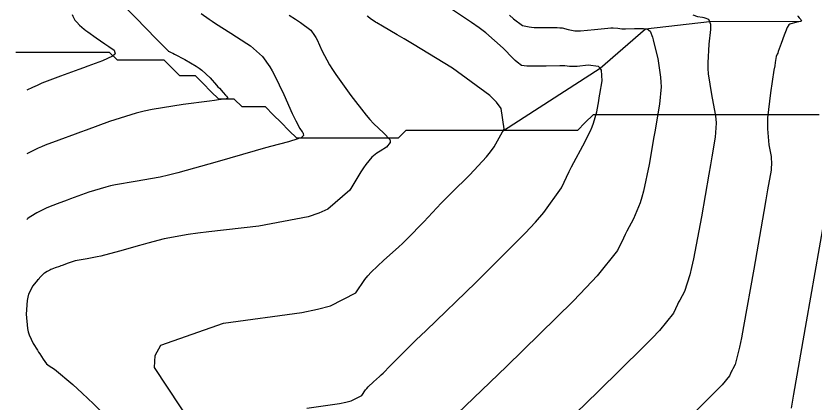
# Model space of a CAD drawing. Header units: metres. Extents: x 837117 to 838479, y 1189012 to 1191015.
# Drawn here: x 837475.1 to 837577.7, y 1189648.2 to 1189697.9 of the extents above; entities that cross this region are included whole.
import ezdxf

# ---------------------------------------------------------------- set-up
doc = ezdxf.new("R2010")
doc.units = ezdxf.units.M
doc.header["$LTSCALE"] = 0.3
for name, color, linetype in [('COTAS 10', 1, 'Continuous'), ('COTAS INT', 252, 'Continuous'), ('DRENAJE', 5, 'Continuous')]:
    doc.layers.add(name, color=color, linetype=linetype)

msp = doc.modelspace()

# ---------------------------------------------------------------- linework, layer by layer
at = {"layer": 'COTAS 10'}
for points in [[(837487.82, 1189700.41), (837490.48, 1189697.66), (837493.09, 1189695.01), (837493.58, 1189694.51), (837493.98, 1189694.1), (837494.63, 1189693.45), (837494.64, 1189693.44), (837494.65, 1189693.43), (837494.65, 1189693.43), (837494.67, 1189693.42), (837495.01, 1189693.24), (837495.21, 1189693.14), (837495.46, 1189693.01), (837496.76, 1189692.34), (837498.24, 1189691.47), (837498.6, 1189691.22), (837498.94, 1189690.96), (837500, 1189689.98), (837500.82, 1189689.07), (837501.01, 1189688.86), (837501.19, 1189688.67), (837501.68, 1189688.13), (837502, 1189687.77), (837502.06, 1189687.7), (837502.11, 1189687.63), (837502.22, 1189687.48), (837502.22, 1189687.4), (837502.2, 1189687.38), (837502.18, 1189687.36), (837502.05, 1189687.3), (837501.1, 1189687.16), (837500.56, 1189687.09), (837499.91, 1189687.01), (837496.55, 1189686.6), (837492.58, 1189685.96), (837491.54, 1189685.73), (837490.53, 1189685.48), (837487.1, 1189684.41), (837484.12, 1189683.31), (837483.39, 1189683.04), (837482.71, 1189682.79), (837480.61, 1189682.03), (837478.87, 1189681.36), (837478.41, 1189681.17), (837477.97, 1189680.97), (837476.51, 1189680.25)], [(837538.4, 1189698), (837538.89, 1189697.55), (837540.04, 1189696.7), (837540.9, 1189696.51), (837541.21, 1189696.48), (837541.55, 1189696.46), (837543.04, 1189696.45), (837544.51, 1189696.44), (837544.83, 1189696.41), (837545.13, 1189696.38), (837545.9, 1189696.18), (837546.76, 1189696.03), (837547.1, 1189696.02), (837547.49, 1189696.02), (837549.28, 1189696.18), (837551.01, 1189696.36), (837551.36, 1189696.39), (837551.66, 1189696.4), (837552.29, 1189696.36), (837552.78, 1189696.28), (837553, 1189696.28), (837553.24, 1189696.28), (837554.42, 1189696.32), (837555.58, 1189696.32), (837555.82, 1189696.29), (837556.02, 1189696.25), (837556.44, 1189695.98), (837556.7, 1189695.22), (837556.8, 1189694.87), (837556.91, 1189694.46), (837557.39, 1189692.46), (837557.76, 1189690.1), (837557.8, 1189689.46), (837557.81, 1189688.83), (837557.62, 1189686.62), (837557.19, 1189684.12), (837557.05, 1189683.31), (837556.9, 1189682.45), (837556.29, 1189678.91), (837555.57, 1189675.5), (837555.36, 1189674.71), (837555.14, 1189673.98), (837554.29, 1189671.95), (837553.43, 1189670.36), (837553.2, 1189669.92), (837552.98, 1189669.47), (837552.23, 1189667.88), (837549.61, 1189664.63), (837548.22, 1189663.15), (837546.53, 1189661.41), (837537.99, 1189653.05), (837529.57, 1189644.95)]]:
    msp.add_lwpolyline(points, dxfattribs=at)
at = {"layer": 'COTAS INT'}
for points in [[(837512.42, 1189647.71), (837516.58, 1189648.28), (837517.42, 1189648.45), (837518.11, 1189648.63), (837519.45, 1189649.33), (837519.94, 1189650.04), (837520.1, 1189650.23), (837520.27, 1189650.42), (837520.95, 1189651.06), (837521.73, 1189651.75), (837521.95, 1189651.96), (837522.19, 1189652.19), (837523.07, 1189653.11), (837525.31, 1189655.34), (837526.4, 1189656.41), (837527.69, 1189657.66), (837534.05, 1189663.78), (837540.41, 1189670.12), (837541.7, 1189671.51), (837542.8, 1189672.74), (837545.06, 1189675.89), (837546.05, 1189678), (837546.34, 1189678.58), (837546.64, 1189679.17), (837547.77, 1189681.27), (837548.77, 1189683.22), (837548.98, 1189683.71), (837549.16, 1189684.17), (837549.57, 1189685.63), (837549.82, 1189687.03), (837549.89, 1189687.45), (837549.96, 1189687.89), (837550.26, 1189689.59), (837550.17, 1189690.99), (837550.01, 1189691.24), (837549.79, 1189691.43), (837548.48, 1189691.61), (837547.07, 1189691.46), (837546.79, 1189691.44), (837546.55, 1189691.43), (837546.07, 1189691.46), (837545.5, 1189691.52), (837545.2, 1189691.52), (837544.85, 1189691.52), (837543.08, 1189691.49), (837541.28, 1189691.47), (837540.91, 1189691.47), (837540.59, 1189691.48), (837539.92, 1189691.56), (837539.36, 1189691.98), (837539.12, 1189692.2), (837538.85, 1189692.46), (837537.56, 1189693.8), (837535.34, 1189695.75), (837534.48, 1189696.4), (837533.51, 1189697.1), (837529.14, 1189700.02)], [(837498.87, 1189698.23), (837499.87, 1189697.49), (837500.25, 1189697.23), (837500.69, 1189696.94), (837502.68, 1189695.71), (837504.71, 1189694.41), (837505.17, 1189694.08), (837505.59, 1189693.76), (837506.73, 1189692.73), (837507.67, 1189691.41), (837507.96, 1189690.91), (837508.26, 1189690.35), (837509.45, 1189687.84), (837510.54, 1189685.42), (837510.78, 1189684.92), (837510.99, 1189684.48), (837511.53, 1189683.52), (837511.82, 1189683.08), (837511.88, 1189682.98), (837511.92, 1189682.88), (837511.97, 1189682.59), (837511.66, 1189682.33), (837511.47, 1189682.25), (837511.24, 1189682.17), (837510.04, 1189681.82), (837507.74, 1189681.2), (837506.82, 1189680.94), (837505.77, 1189680.64), (837500.93, 1189679.23), (837495.88, 1189677.83), (837494.69, 1189677.54), (837493.59, 1189677.29), (837490.4, 1189676.71), (837487.9, 1189676.31), (837487.25, 1189676.17), (837486.62, 1189676.01), (837484.46, 1189675.34), (837482.59, 1189674.65), (837482.13, 1189674.48), (837481.7, 1189674.32), (837480.38, 1189673.84), (837479.29, 1189673.42), (837479, 1189673.3), (837478.73, 1189673.17), (837477.8, 1189672.72), (837477.01, 1189672.24), (837476.82, 1189672.11), (837476.65, 1189671.98), (837476.51, 1189671.85)], [(837510.16, 1189698.01), (837510.94, 1189697.51), (837511.6, 1189697.08), (837512.9, 1189696.11), (837513.41, 1189695.41), (837513.56, 1189695.14), (837513.72, 1189694.84), (837514.35, 1189693.5), (837515.33, 1189691.68), (837515.71, 1189691.07), (837516.13, 1189690.43), (837518.03, 1189687.75), (837520.02, 1189685.21), (837520.5, 1189684.65), (837520.95, 1189684.16), (837522.29, 1189682.89), (837523.03, 1189682.09), (837523.1, 1189681.89), (837523.1, 1189681.71), (837522.62, 1189681.12), (837521.81, 1189680.61), (837521.6, 1189680.47), (837521.4, 1189680.33), (837520.76, 1189679.83), (837519.96, 1189678.89), (837519.66, 1189678.46), (837519.34, 1189677.97), (837517.9, 1189675.61), (837515.11, 1189673.19), (837513.93, 1189672.67), (837512.58, 1189672.2), (837506.25, 1189671.02), (837499.84, 1189670.29), (837498.45, 1189670.1), (837497.21, 1189669.93), (837494.1, 1189669.37), (837492.01, 1189668.82), (837491.41, 1189668.66), (837490.8, 1189668.5), (837488.55, 1189667.85), (837486.48, 1189667.28), (837486, 1189667.16), (837485.55, 1189667.06), (837484.24, 1189666.82), (837483.23, 1189666.66), (837482.96, 1189666.6), (837482.7, 1189666.54), (837481.82, 1189666.26), (837481.06, 1189665.98), (837480.87, 1189665.91), (837480.7, 1189665.85), (837480.16, 1189665.65), (837479.71, 1189665.48), (837479.59, 1189665.43), (837479.48, 1189665.38), (837479.1, 1189665.19), (837478.78, 1189665), (837478.7, 1189664.94), (837478.63, 1189664.89), (837478.42, 1189664.69), (837478.14, 1189664.37), (837478.03, 1189664.23), (837477.9, 1189664.08), (837477.29, 1189663.36), (837476.72, 1189662.29), (837476.62, 1189661.92), (837476.54, 1189661.5), (837476.44, 1189659.72), (837476.61, 1189657.91), (837476.7, 1189657.49), (837476.8, 1189657.1), (837477.31, 1189655.97), (837477.88, 1189655.1), (837478.02, 1189654.88), (837478.16, 1189654.67), (837478.59, 1189653.96), (837479.05, 1189653.38), (837479.21, 1189653.23), (837479.37, 1189653.1), (837480.07, 1189652.7), (837482.42, 1189650.73), (837483.62, 1189649.61), (837485.06, 1189648.24), (837492.28, 1189641.19)], [(837482.31, 1189698.11), (837482.42, 1189697.89), (837482.5, 1189697.72), (837482.67, 1189697.39), (837482.79, 1189697.25), (837482.85, 1189697.19), (837482.92, 1189697.11), (837483.28, 1189696.74), (837483.87, 1189696.22), (837484.09, 1189696.05), (837484.33, 1189695.87), (837485.41, 1189695.11), (837486.52, 1189694.36), (837486.78, 1189694.19), (837487.02, 1189694.02), (837487.72, 1189693.53), (837487.84, 1189693.08), (837487.71, 1189692.94), (837487.51, 1189692.79), (837486.23, 1189692.19), (837484.35, 1189691.5), (837483.78, 1189691.29), (837483.18, 1189691.07), (837480.83, 1189690.22), (837478.45, 1189689.3), (837477.83, 1189689.03), (837477.22, 1189688.76), (837476.51, 1189688.42)], [(837497.86, 1189645.34), (837492.87, 1189652.89), (837492.97, 1189654.44), (837493.71, 1189655.76), (837501.74, 1189658.57), (837511.77, 1189659.95), (837513.78, 1189660.36), (837515.44, 1189660.79), (837518.67, 1189662.47), (837519.86, 1189664.19), (837520.24, 1189664.65), (837520.64, 1189665.09), (837522.29, 1189666.63), (837524.16, 1189668.29), (837524.71, 1189668.81), (837525.27, 1189669.36), (837527.39, 1189671.57), (837529.64, 1189673.94), (837530.27, 1189674.59), (837530.92, 1189675.24), (837533.3, 1189677.57), (837535.44, 1189679.89), (837535.94, 1189680.53), (837536.4, 1189681.17), (837537.7, 1189683.48), (837537.31, 1189686.06), (837536.7, 1189686.88), (837535.88, 1189687.75), (837531.1, 1189691.23), (837525.95, 1189694.35), (837524.9, 1189694.99), (837524, 1189695.52), (837522.12, 1189696.62), (837521.38, 1189697.04), (837521.2, 1189697.14), (837521.04, 1189697.24), (837520.58, 1189697.55), (837520.23, 1189697.85), (837520.14, 1189697.94)], [(837561.88, 1189698.05), (837562.48, 1189697.87), (837563.13, 1189697.75), (837563.28, 1189697.71), (837563.43, 1189697.67), (837563.89, 1189697.49), (837564.14, 1189696.88), (837564.16, 1189696.57), (837564.15, 1189696.19), (837563.95, 1189694.29), (837563.79, 1189691.9), (837563.81, 1189691.21), (837563.87, 1189690.5), (837564.3, 1189687.85), (837564.76, 1189685.35), (837564.82, 1189684.74), (837564.86, 1189684.17), (837564.77, 1189682.38), (837564.33, 1189679.88), (837564.16, 1189678.85), (837563.95, 1189677.67), (837563, 1189672.2), (837561.98, 1189666.82), (837561.73, 1189665.71), (837561.5, 1189664.75), (837560.8, 1189662.62), (837560.21, 1189661.54), (837560.06, 1189661.25), (837559.91, 1189660.95), (837559.41, 1189659.86), (837557.63, 1189657.66), (837556.69, 1189656.66), (837555.54, 1189655.49), (837549.76, 1189649.82), (837543.94, 1189644.18)], [(837575.33, 1189697.92), (837575.34, 1189697.9), (837575.38, 1189697.83), (837575.46, 1189697.74), (837575.5, 1189697.7), (837575.54, 1189697.66), (837575.75, 1189697.48), (837575.8, 1189697.29), (837575.75, 1189697.24), (837575.66, 1189697.2), (837575.09, 1189697.08), (837574.45, 1189696.93), (837574.32, 1189696.87), (837574.2, 1189696.79), (837573.96, 1189696.46), (837573.77, 1189695.9), (837573.69, 1189695.69), (837573.61, 1189695.45), (837573.22, 1189694.38), (837572.84, 1189693.37), (837572.77, 1189693.17), (837572.71, 1189693.01), (837572.59, 1189692.71), (837572.45, 1189691.96), (837572.38, 1189691.51), (837572.29, 1189690.96), (837571.84, 1189688.08), (837571.48, 1189684.89), (837571.45, 1189684.14), (837571.44, 1189683.45), (837571.64, 1189681.43), (837571.91, 1189679.93), (837571.95, 1189679.56), (837571.97, 1189679.22), (837571.92, 1189678.15), (837571.48, 1189675.64), (837571.26, 1189674.39), (837571, 1189672.89), (837569.71, 1189665.49), (837568.39, 1189658.15), (837568.11, 1189656.71), (837567.87, 1189655.51), (837567.31, 1189653.3), (837567, 1189652.73), (837566.92, 1189652.58), (837566.84, 1189652.42), (837566.58, 1189651.85), (837565.65, 1189650.7), (837565.15, 1189650.18), (837564.55, 1189649.56), (837561.53, 1189646.59)], [(837578.62, 1189671.4), (837576.42, 1189658.77), (837574.8, 1189649.48), (837574.49, 1189647.71)]]:
    msp.add_lwpolyline(points, dxfattribs=at)
at = {"layer": 'DRENAJE'}
for p, q in [((837555.82, 1189696.29), (837564.02, 1189697.19)), ((837564.02, 1189697.19), (837575.77, 1189697.27)), ((837550.01, 1189691.24), (837555.82, 1189696.29)), ((837537.6, 1189683.26), (837550.01, 1189691.24))]:
    msp.add_line(p, q, dxfattribs=at)
for points in [[(837513.11, 1189682.26, 0), (837512.11, 1189682.26, 0), (837511.11, 1189682.26, 0), (837510.11, 1189683.26, 0), (837509.11, 1189684.26, 0), (837508.11, 1189685.26, 0), (837507.11, 1189686.26, 0), (837506.11, 1189686.26, 0), (837505.11, 1189686.26, 0), (837504.11, 1189686.26, 0), (837503.11, 1189687.26, 0), (837502.11, 1189687.26, 0), (837501.11, 1189687.26, 0), (837500.12, 1189688.26, 0), (837499.12, 1189689.26, 0), (837498.12, 1189690.26, 0), (837497.12, 1189690.26, 0), (837496.12, 1189690.26, 0), (837495.12, 1189691.26, 0), (837494.12, 1189692.26, 0), (837493.12, 1189692.26, 0), (837492.12, 1189692.26, 0), (837491.12, 1189692.26, 0), (837490.12, 1189692.26, 0), (837489.12, 1189692.26, 0), (837488.12, 1189692.26, 0), (837487.12, 1189693.26, 0), (837486.12, 1189693.26, 0), (837485.12, 1189693.26, 0), (837484.12, 1189693.26, 0), (837483.12, 1189693.26, 0), (837482.12, 1189693.26, 0), (837481.12, 1189693.26, 0), (837480.12, 1189693.26, 0), (837479.12, 1189693.26, 0), (837478.12, 1189693.26, 0), (837477.12, 1189693.26, 0), (837476.12, 1189693.26, 0), (837475.12, 1189693.26, 0)], [(837578.09, 1189685.26, 0), (837577.09, 1189685.26, 0), (837576.09, 1189685.26, 0), (837575.09, 1189685.26, 0), (837574.09, 1189685.26, 0), (837573.09, 1189685.26, 0), (837572.09, 1189685.26, 0), (837571.09, 1189685.26, 0), (837570.09, 1189685.26, 0), (837569.09, 1189685.26, 0), (837568.09, 1189685.26, 0), (837567.09, 1189685.26, 0), (837566.09, 1189685.26, 0), (837565.09, 1189685.26, 0), (837564.09, 1189685.26, 0), (837563.09, 1189685.26, 0), (837562.09, 1189685.26, 0), (837561.09, 1189685.26, 0), (837560.1, 1189685.26, 0), (837559.1, 1189685.26, 0), (837558.1, 1189685.26, 0), (837557.1, 1189685.26, 0), (837556.1, 1189685.26, 0), (837555.1, 1189685.26, 0), (837554.1, 1189685.26, 0), (837553.1, 1189685.26, 0), (837552.1, 1189685.26, 0), (837551.1, 1189685.26, 0), (837550.1, 1189685.26, 0), (837549.1, 1189685.26, 0), (837548.1, 1189684.26, 0), (837547.1, 1189683.26, 0), (837546.1, 1189683.26, 0), (837545.1, 1189683.26, 0), (837544.1, 1189683.26, 0), (837543.1, 1189683.26, 0)], [(837543.1, 1189683.26, 0), (837542.1, 1189683.26, 0), (837541.1, 1189683.26, 0), (837540.1, 1189683.26, 0), (837539.1, 1189683.26, 0), (837538.1, 1189683.26, 0), (837537.1, 1189683.26, 0), (837536.1, 1189683.26, 0), (837535.1, 1189683.26, 0), (837534.1, 1189683.26, 0), (837533.1, 1189683.26, 0), (837532.1, 1189683.26, 0), (837531.1, 1189683.26, 0), (837530.11, 1189683.26, 0), (837529.11, 1189683.26, 0), (837528.11, 1189683.26, 0), (837527.11, 1189683.26, 0), (837526.11, 1189683.26, 0), (837525.11, 1189683.26, 0), (837524.11, 1189682.26, 0), (837523.11, 1189682.26, 0), (837522.11, 1189682.26, 0), (837521.11, 1189682.26, 0), (837520.11, 1189682.26, 0), (837519.11, 1189682.26, 0), (837518.11, 1189682.26, 0), (837517.11, 1189682.26, 0), (837516.11, 1189682.26, 0), (837515.11, 1189682.26, 0), (837514.11, 1189682.26, 0), (837513.11, 1189682.26, 0)]]:
    msp.add_polyline3d(points, dxfattribs=at)

doc.saveas('drawing.dxf')
